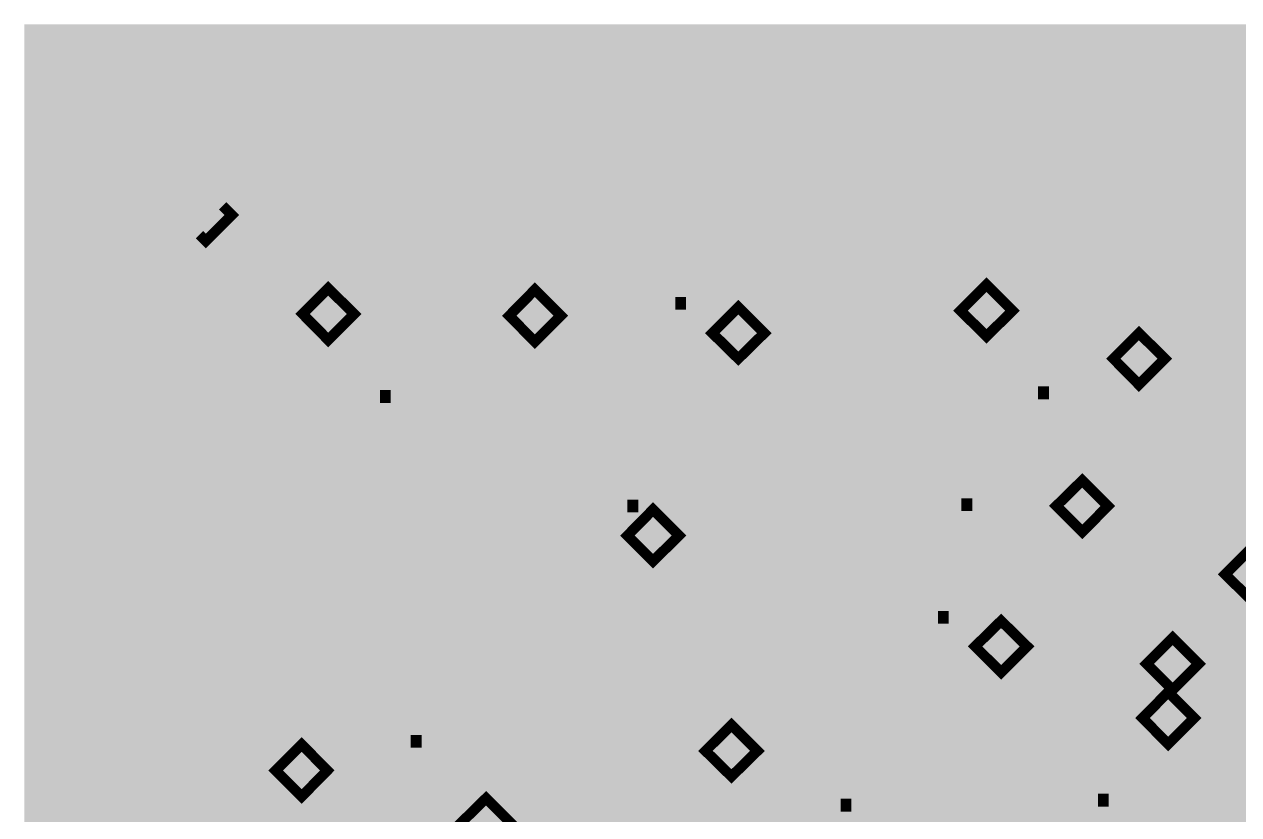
# Model space of a CAD drawing. Header units: millimetres. Extents: x 92 to 588, y 96 to 434.
# Drawn here: x 291.16 to 338.11, y 403.22 to 433.79 of the extents above; entities that cross this region are included whole.
import ezdxf

# ---------------------------------------------------------------- set-up
doc = ezdxf.new("R2010")
doc.units = ezdxf.units.MM
doc.layers.add('H', color=7, linetype='Continuous')
doc.layers.add('P', color=7, linetype='Continuous')

msp = doc.modelspace()

# ---------------------------------------------------------------- hatches: boundary and pattern name
at = {"layer": 'H', "linetype": 'Continuous'}
for points in [[(291.162, 223.903), (291.162, 433.788), (588.166, 433.788), (588.166, 223.903), (291.162, 223.903)], [(298.182, 425.409), (297.935, 425.656), (297.935, 426.768), (298.835, 426.768), (299.188, 426.415), (298.182, 425.409)], [(313.105, 422.675), (313.017, 422.693), (312.858, 422.711), (312.787, 422.746), (312.717, 422.781), (312.593, 422.869), (312.54, 422.922), (312.47, 422.993), (312.364, 423.187), (312.329, 423.293), (312.293, 423.416), (312.258, 423.698), (312.258, 423.875), (312.258, 424.033), (312.293, 424.351), (312.329, 424.474), (312.364, 424.616), (312.47, 424.845), (312.54, 424.951), (312.611, 425.057), (312.787, 425.198), (312.893, 425.268), (313.017, 425.303), (313.264, 425.374), (313.405, 425.374), (313.493, 425.374), (313.581, 425.356), (313.652, 425.356), (313.705, 425.339), (313.705, 425.004), (313.634, 425.021), (313.546, 425.057), (313.458, 425.074), (313.369, 425.074), (313.281, 425.074), (313.14, 425.039), (313.017, 424.986), (312.893, 424.898), (312.84, 424.863), (312.787, 424.792), (312.717, 424.668), (312.664, 424.492), (312.611, 424.316), (312.611, 424.21), (312.717, 424.033), (312.611, 423.963), (312.611, 423.928), (312.593, 423.857), (312.593, 423.804), (312.611, 423.663), (312.629, 423.451), (312.646, 423.363), (312.681, 423.293), (312.752, 423.152), (312.787, 423.116), (312.858, 423.046), (312.946, 422.993), (313.017, 422.975), (313.105, 422.975), (313.211, 422.975), (313.334, 423.028), (313.422, 423.081), (313.44, 423.116), (313.475, 423.152), (313.528, 423.24), (313.563, 423.416), (313.581, 423.557), (313.581, 423.645), (313.546, 423.769), (313.528, 423.822), (313.51, 423.875), (313.44, 423.981), (313.405, 424.016), (313.369, 424.033), (313.281, 424.069), (313.246, 424.086), (313.158, 424.104), (313.07, 424.104), (312.946, 424.104), (312.84, 424.069), (312.717, 424.033), (312.611, 424.21), (312.734, 424.28), (312.858, 424.333), (312.928, 424.369), (313.07, 424.386), (313.14, 424.386), (313.299, 424.386), (313.405, 424.351), (313.475, 424.333), (313.581, 424.28), (313.652, 424.228), (313.722, 424.175), (313.828, 424.051), (313.863, 423.963), (313.899, 423.875), (313.934, 423.681), (313.934, 423.575), (313.934, 423.469), (313.899, 423.293), (313.863, 423.204), (313.828, 423.134), (313.74, 422.993), (313.687, 422.922), (313.634, 422.869), (313.493, 422.781), (313.422, 422.746), (313.352, 422.711), (313.193, 422.693), (313.105, 422.675)], [(314.939, 422.675), (314.763, 422.693), (314.586, 422.728), (314.41, 422.763), (314.269, 422.834), (314.269, 423.204), (314.34, 423.169), (314.41, 423.134), (314.481, 423.099), (314.569, 423.063), (314.675, 423.028), (314.763, 423.01), (314.851, 422.993), (314.957, 422.993), (315.045, 422.993), (315.151, 423.028), (315.204, 423.046), (315.292, 423.099), (315.327, 423.134), (315.38, 423.222), (315.415, 423.328), (315.451, 423.434), (315.451, 423.557), (315.451, 423.628), (315.433, 423.734), (315.398, 423.839), (315.345, 423.91), (315.31, 423.928), (315.274, 423.963), (315.186, 424.016), (315.133, 424.033), (315.01, 424.051), (314.886, 424.051), (314.745, 424.051), (314.604, 424.033), (314.463, 424.016), (314.375, 423.998), (314.375, 425.321), (315.786, 425.321), (315.786, 425.021), (314.71, 425.021), (314.71, 424.333), (314.763, 424.333), (314.886, 424.351), (314.939, 424.351), (315.133, 424.333), (315.274, 424.316), (315.345, 424.298), (315.468, 424.228), (315.539, 424.192), (315.61, 424.139), (315.698, 424.016), (315.733, 423.945), (315.768, 423.857), (315.804, 423.681), (315.804, 423.557), (315.804, 423.469), (315.768, 423.293), (315.751, 423.222), (315.715, 423.134), (315.627, 422.993), (315.574, 422.94), (315.521, 422.887), (315.38, 422.781), (315.31, 422.746), (315.221, 422.728), (315.045, 422.693), (314.939, 422.675)], [(317.497, 422.746), (317.497, 423.01), (317.955, 423.01), (317.955, 424.739), (317.497, 424.739), (317.497, 424.968), (317.62, 424.968), (317.814, 425.004), (317.885, 425.039), (317.92, 425.074), (317.955, 425.127), (318.008, 425.233), (318.026, 425.339), (318.291, 425.339), (318.291, 423.01), (318.749, 423.01), (318.749, 422.746), (317.497, 422.746)], [(319.931, 422.675), (319.755, 422.693), (319.578, 422.728), (319.402, 422.763), (319.261, 422.834), (319.261, 423.204), (319.331, 423.169), (319.402, 423.134), (319.472, 423.099), (319.561, 423.063), (319.666, 423.028), (319.755, 423.01), (319.843, 422.993), (319.949, 422.993), (320.037, 422.993), (320.143, 423.028), (320.196, 423.046), (320.284, 423.099), (320.319, 423.134), (320.372, 423.222), (320.407, 423.328), (320.443, 423.434), (320.443, 423.557), (320.443, 423.628), (320.425, 423.734), (320.39, 423.839), (320.337, 423.91), (320.301, 423.928), (320.266, 423.963), (320.178, 424.016), (320.125, 424.033), (320.002, 424.051), (319.878, 424.051), (319.737, 424.051), (319.596, 424.033), (319.455, 424.016), (319.367, 423.998), (319.367, 425.321), (320.778, 425.321), (320.778, 425.021), (319.702, 425.021), (319.702, 424.333), (319.755, 424.333), (319.878, 424.351), (319.931, 424.351), (320.125, 424.333), (320.266, 424.316), (320.337, 424.298), (320.478, 424.228), (320.531, 424.192), (320.601, 424.139), (320.69, 424.016), (320.725, 423.945), (320.76, 423.857), (320.795, 423.681), (320.795, 423.557), (320.795, 423.469), (320.76, 423.293), (320.742, 423.222), (320.707, 423.134), (320.619, 422.993), (320.566, 422.94), (320.513, 422.887), (320.372, 422.781), (320.301, 422.746), (320.213, 422.728), (320.037, 422.693), (319.931, 422.675)], [(336.617, 421.582), (336.547, 421.582), (336.37, 421.617), (336.3, 421.652), (336.229, 421.67), (336.106, 421.758), (336.053, 421.811), (335.982, 421.899), (335.877, 422.076), (335.841, 422.199), (335.806, 422.323), (335.771, 422.605), (335.771, 422.94), (335.806, 423.24), (335.841, 423.381), (335.877, 423.522), (335.982, 423.751), (336.053, 423.857), (336.124, 423.945), (336.3, 424.104), (336.423, 424.157), (336.529, 424.21), (336.794, 424.263), (336.935, 424.263), (337.005, 424.263), (337.094, 424.263), (337.164, 424.245), (337.217, 424.228), (337.217, 423.91), (337.147, 423.928), (337.076, 423.945), (336.988, 423.963), (336.882, 423.981), (336.794, 423.963), (336.653, 423.945), (336.529, 423.892), (336.406, 423.804), (336.353, 423.751), (336.318, 423.698), (336.229, 423.557), (336.176, 423.398), (336.141, 423.222), (336.124, 423.116), (336.229, 422.922), (336.124, 422.869), (336.124, 422.816), (336.124, 422.781), (336.124, 422.746), (336.124, 422.693), (336.124, 422.569), (336.141, 422.358), (336.176, 422.27), (336.194, 422.181), (336.265, 422.058), (336.3, 422.023), (336.37, 421.934), (336.459, 421.899), (336.529, 421.882), (336.635, 421.864), (336.723, 421.882), (336.864, 421.917), (336.935, 421.987), (336.97, 422.023), (336.988, 422.058), (337.041, 422.146), (337.094, 422.323), (337.094, 422.464), (337.094, 422.534), (337.076, 422.675), (337.058, 422.728), (337.023, 422.781), (336.953, 422.869), (336.917, 422.922), (336.882, 422.94), (336.811, 422.975), (336.759, 422.993), (336.67, 422.993), (336.582, 423.01), (336.459, 422.993), (336.353, 422.975), (336.229, 422.922), (336.124, 423.116), (336.247, 423.187), (336.37, 423.24), (336.441, 423.257), (336.582, 423.293), (336.67, 423.293), (336.811, 423.293), (336.935, 423.257), (336.988, 423.24), (337.111, 423.187), (337.164, 423.134), (337.235, 423.081), (337.341, 422.94), (337.376, 422.869), (337.411, 422.781), (337.446, 422.587), (337.446, 422.481), (337.446, 422.375), (337.411, 422.199), (337.376, 422.111), (337.341, 422.023), (337.252, 421.882), (337.2, 421.829), (337.147, 421.776), (337.005, 421.688), (336.935, 421.652), (336.864, 421.617), (336.706, 421.582), (336.617, 421.582)], [(338.452, 421.582), (338.275, 421.599), (338.099, 421.617), (337.923, 421.67), (337.782, 421.74), (337.782, 422.093), (337.852, 422.076), (337.993, 421.987), (338.081, 421.97), (338.187, 421.934), (338.275, 421.899), (338.364, 421.882), (338.47, 421.882), (338.575, 421.899), (338.664, 421.917), (338.716, 421.934), (338.805, 422.005), (338.84, 422.04), (338.893, 422.128), (338.928, 422.217), (338.963, 422.323), (338.963, 422.464), (338.963, 422.534), (338.946, 422.64), (338.928, 422.693), (338.91, 422.728), (338.858, 422.799), (338.822, 422.834), (338.787, 422.869), (338.699, 422.905), (338.646, 422.922), (338.522, 422.958), (338.399, 422.958), (338.258, 422.958), (338.117, 422.94), (337.976, 422.905), (337.887, 422.887), (337.887, 424.228), (339.299, 424.228), (339.299, 423.928), (338.223, 423.928), (338.223, 423.24), (338.293, 423.24), (338.399, 423.24), (338.452, 423.24), (338.646, 423.24), (338.787, 423.204), (338.858, 423.187), (338.999, 423.134), (339.052, 423.081), (339.122, 423.028), (339.21, 422.905), (339.246, 422.834), (339.281, 422.763), (339.316, 422.569), (339.316, 422.464), (339.316, 422.375), (339.299, 422.199), (339.263, 422.111), (339.228, 422.04), (339.14, 421.899), (339.087, 421.846), (339.034, 421.776), (338.91, 421.688), (338.822, 421.652), (338.734, 421.617), (338.558, 421.582), (338.452, 421.582)], [(302.91, 421.582), (301.922, 422.587), (302.91, 423.575), (303.915, 422.587), (302.91, 421.582)], [(310.9, 421.511), (309.912, 422.517), (310.9, 423.522), (311.905, 422.517), (310.9, 421.511)], [(328.362, 421.723), (327.357, 422.711), (328.362, 423.716), (329.368, 422.711), (328.362, 421.723)], [(316.333, 422.746), (316.333, 423.24), (316.738, 423.24), (316.738, 422.746), (316.333, 422.746)], [(318.767, 420.858), (317.761, 421.846), (318.767, 422.852), (319.772, 421.846), (318.767, 420.858)], [(301.692, 419.095), (301.604, 419.112), (301.445, 419.13), (301.375, 419.165), (301.304, 419.2), (301.181, 419.271), (301.128, 419.342), (301.057, 419.412), (300.952, 419.606), (300.916, 419.712), (300.881, 419.835), (300.846, 420.118), (300.846, 420.294), (300.846, 420.453), (300.881, 420.753), (300.916, 420.894), (300.952, 421.035), (301.057, 421.264), (301.128, 421.37), (301.199, 421.458), (301.375, 421.617), (301.481, 421.67), (301.604, 421.723), (301.851, 421.776), (301.992, 421.793), (302.08, 421.793), (302.169, 421.776), (302.239, 421.776), (302.292, 421.758), (302.292, 421.423), (302.222, 421.441), (302.133, 421.476), (302.045, 421.493), (301.957, 421.493), (301.869, 421.493), (301.728, 421.458), (301.604, 421.405), (301.481, 421.317), (301.428, 421.264), (301.375, 421.211), (301.304, 421.088), (301.251, 420.911), (301.199, 420.735), (301.199, 420.629), (301.304, 420.435), (301.199, 420.382), (301.199, 420.347), (301.199, 420.312), (301.181, 420.259), (301.181, 420.223), (301.199, 420.082), (301.216, 419.871), (301.234, 419.783), (301.269, 419.694), (301.34, 419.571), (301.375, 419.536), (301.445, 419.465), (301.534, 419.412), (301.604, 419.394), (301.692, 419.377), (301.798, 419.394), (301.922, 419.447), (302.01, 419.5), (302.028, 419.536), (302.063, 419.571), (302.116, 419.659), (302.151, 419.835), (302.169, 419.977), (302.169, 420.065), (302.133, 420.188), (302.116, 420.241), (302.098, 420.294), (302.028, 420.382), (301.992, 420.435), (301.957, 420.453), (301.869, 420.488), (301.834, 420.506), (301.745, 420.523), (301.657, 420.523), (301.534, 420.523), (301.428, 420.488), (301.304, 420.435), (301.199, 420.629), (301.322, 420.7), (301.445, 420.753), (301.516, 420.788), (301.657, 420.806), (301.728, 420.806), (301.886, 420.806), (301.992, 420.77), (302.063, 420.753), (302.169, 420.7), (302.239, 420.647), (302.31, 420.594), (302.416, 420.453), (302.451, 420.382), (302.486, 420.294), (302.521, 420.1), (302.521, 419.888), (302.486, 419.712), (302.451, 419.624), (302.416, 419.536), (302.327, 419.394), (302.275, 419.342), (302.222, 419.289), (302.08, 419.2), (302.01, 419.165), (301.939, 419.13), (301.781, 419.112), (301.692, 419.095)], [(303.844, 419.148), (303.844, 420.047), (303.844, 420.329), (303.844, 421.335), (302.98, 420.329), (303.844, 420.329), (303.844, 420.047), (302.715, 420.047), (302.715, 420.4), (303.862, 421.74), (304.18, 421.74), (304.18, 420.329), (304.497, 420.329), (304.497, 420.047), (304.18, 420.047), (304.18, 419.148), (303.844, 419.148)], [(306.455, 419.095), (306.279, 419.13), (306.173, 419.148), (305.996, 419.2), (305.855, 419.253), (305.855, 419.624), (305.996, 419.553), (306.173, 419.483), (306.261, 419.447), (306.455, 419.412), (306.543, 419.394), (306.649, 419.412), (306.755, 419.43), (306.808, 419.447), (306.896, 419.5), (306.931, 419.553), (307.002, 419.624), (307.037, 419.712), (307.055, 419.765), (307.072, 419.871), (307.072, 419.941), (307.072, 420.012), (307.055, 420.135), (307.037, 420.171), (307.002, 420.223), (306.949, 420.294), (306.914, 420.312), (306.843, 420.365), (306.737, 420.4), (306.649, 420.4), (306.525, 420.418), (306.384, 420.418), (306.384, 420.7), (306.49, 420.7), (306.614, 420.7), (306.808, 420.753), (306.878, 420.806), (306.914, 420.841), (306.966, 420.911), (307.019, 421.035), (307.019, 421.141), (307.019, 421.176), (307.002, 421.264), (306.966, 421.335), (306.914, 421.388), (306.896, 421.405), (306.825, 421.458), (306.737, 421.476), (306.667, 421.493), (306.578, 421.493), (306.473, 421.493), (306.384, 421.476), (306.296, 421.441), (306.208, 421.405), (306.12, 421.37), (306.049, 421.335), (305.996, 421.299), (305.943, 421.264), (305.926, 421.635), (306.049, 421.688), (306.226, 421.74), (306.331, 421.758), (306.508, 421.793), (306.596, 421.793), (306.772, 421.793), (306.914, 421.758), (306.966, 421.74), (307.09, 421.688), (307.143, 421.652), (307.196, 421.599), (307.284, 421.511), (307.319, 421.441), (307.337, 421.388), (307.372, 421.247), (307.372, 421.176), (307.372, 421.07), (307.302, 420.876), (307.231, 420.788), (307.16, 420.717), (306.984, 420.612), (306.896, 420.594), (306.984, 420.541), (307.072, 420.506), (307.16, 420.47), (307.249, 420.4), (307.284, 420.365), (307.355, 420.259), (307.39, 420.153), (307.425, 420.012), (307.425, 419.924), (307.425, 419.835), (307.39, 419.677), (307.372, 419.606), (307.337, 419.536), (307.249, 419.394), (307.196, 419.342), (307.143, 419.289), (307.002, 419.2), (306.914, 419.165), (306.843, 419.13), (306.667, 419.112), (306.561, 419.095), (306.455, 419.095)], [(308.607, 419.095), (308.501, 419.095), (308.325, 419.13), (308.254, 419.148), (308.166, 419.183), (308.042, 419.271), (307.99, 419.324), (307.937, 419.377), (307.848, 419.5), (307.813, 419.571), (307.795, 419.641), (307.76, 419.783), (307.76, 419.871), (307.76, 419.977), (307.813, 420.171), (307.866, 420.259), (307.937, 420.347), (308.095, 420.488), (308.201, 420.541), (308.342, 420.4), (308.219, 420.276), (308.184, 420.206), (308.148, 420.135), (308.113, 419.977), (308.113, 419.888), (308.113, 419.783), (308.184, 419.588), (308.254, 419.5), (308.325, 419.43), (308.501, 419.359), (308.607, 419.359), (308.713, 419.359), (308.889, 419.43), (308.96, 419.483), (309.013, 419.553), (309.083, 419.73), (309.083, 419.835), (309.083, 419.924), (309.048, 420.047), (309.03, 420.1), (308.995, 420.135), (308.871, 420.241), (308.783, 420.294), (308.713, 420.312), (308.625, 420.365), (308.519, 420.4), (308.413, 420.453), (308.342, 420.4), (308.201, 420.541), (308.113, 420.594), (307.972, 420.717), (307.919, 420.788), (307.866, 420.858), (307.831, 421.017), (307.831, 421.123), (307.831, 421.194), (307.848, 421.317), (307.901, 421.441), (307.99, 421.546), (308.042, 421.599), (308.095, 421.652), (308.219, 421.723), (308.36, 421.776), (308.519, 421.793), (308.695, 421.793), (308.854, 421.776), (308.995, 421.723), (309.118, 421.652), (309.171, 421.617), (309.224, 421.564), (309.295, 421.458), (309.348, 421.335), (309.383, 421.211), (309.383, 421.141), (309.383, 421.053), (309.33, 420.876), (309.277, 420.788), (309.224, 420.717), (309.083, 420.576), (308.977, 420.523), (308.854, 420.682), (308.96, 420.788), (308.977, 420.858), (309.013, 420.911), (309.03, 421.053), (309.03, 421.141), (309.03, 421.229), (308.977, 421.37), (308.924, 421.423), (308.889, 421.458), (308.819, 421.493), (308.695, 421.546), (308.607, 421.546), (308.501, 421.546), (308.36, 421.493), (308.289, 421.441), (308.254, 421.405), (308.219, 421.352), (308.166, 421.247), (308.166, 421.158), (308.166, 421.088), (308.201, 420.982), (308.236, 420.947), (308.272, 420.894), (308.36, 420.823), (308.413, 420.788), (308.572, 420.7), (308.695, 420.647), (308.783, 420.612), (308.854, 420.682), (308.977, 420.523), (309.101, 420.47), (309.26, 420.329), (309.33, 420.259), (309.383, 420.188), (309.436, 419.994), (309.436, 419.871), (309.436, 419.8), (309.418, 419.641), (309.348, 419.5), (309.26, 419.377), (309.207, 419.324), (309.136, 419.271), (309.013, 419.183), (308.854, 419.13), (308.695, 419.095), (308.607, 419.095)], [(327.057, 419.236), (326.898, 419.271), (326.828, 419.289), (326.757, 419.324), (326.634, 419.412), (326.581, 419.465), (326.51, 419.536), (326.405, 419.73), (326.369, 419.853), (326.334, 419.959), (326.299, 420.259), (326.281, 420.418), (326.299, 420.594), (326.334, 420.894), (326.352, 421.035), (326.387, 421.158), (326.51, 421.405), (326.563, 421.511), (326.651, 421.599), (326.828, 421.758), (326.934, 421.811), (327.04, 421.864), (327.304, 421.917), (327.445, 421.917), (327.533, 421.917), (327.604, 421.917), (327.675, 421.899), (327.745, 421.882), (327.745, 421.546), (327.675, 421.582), (327.586, 421.599), (327.498, 421.617), (327.392, 421.617), (327.322, 421.617), (327.181, 421.599), (327.04, 421.546), (326.934, 421.458), (326.881, 421.405), (326.828, 421.352), (326.757, 421.211), (326.687, 421.053), (326.651, 420.858), (326.651, 420.753), (326.757, 420.576), (326.651, 420.506), (326.634, 420.47), (326.634, 420.435), (326.634, 420.347), (326.634, 420.223), (326.669, 419.994), (326.687, 419.906), (326.722, 419.835), (326.775, 419.712), (326.828, 419.659), (326.898, 419.588), (326.969, 419.553), (327.057, 419.518), (327.145, 419.518), (327.251, 419.518), (327.375, 419.571), (327.445, 419.624), (327.48, 419.659), (327.516, 419.712), (327.569, 419.8), (327.604, 419.977), (327.604, 420.118), (327.604, 420.188), (327.586, 420.329), (327.569, 420.382), (327.551, 420.435), (327.48, 420.523), (327.428, 420.559), (327.392, 420.594), (327.322, 420.629), (327.286, 420.629), (327.198, 420.647), (327.11, 420.647), (326.987, 420.647), (326.863, 420.612), (326.757, 420.576), (326.651, 420.753), (326.775, 420.841), (326.898, 420.894), (326.969, 420.911), (327.11, 420.929), (327.181, 420.947), (327.322, 420.929), (327.445, 420.911), (327.498, 420.894), (327.622, 420.823), (327.692, 420.788), (327.745, 420.735), (327.851, 420.594), (327.904, 420.506), (327.921, 420.435), (327.957, 420.241), (327.957, 420.118), (327.957, 420.029), (327.921, 419.835), (327.904, 419.765), (327.869, 419.677), (327.78, 419.536), (327.727, 419.483), (327.657, 419.412), (327.533, 419.324), (327.463, 419.289), (327.392, 419.271), (327.234, 419.236), (327.057, 419.236)], [(328.98, 419.236), (328.786, 419.236), (328.609, 419.271), (328.451, 419.324), (328.31, 419.377), (328.31, 419.747), (328.38, 419.712), (328.433, 419.677), (328.521, 419.641), (328.609, 419.606), (328.698, 419.571), (328.786, 419.553), (328.874, 419.536), (328.98, 419.536), (329.086, 419.536), (329.191, 419.571), (329.244, 419.588), (329.315, 419.659), (329.35, 419.694), (329.421, 419.765), (329.456, 419.871), (329.491, 419.977), (329.491, 420.118), (329.491, 420.171), (329.474, 420.294), (329.456, 420.329), (329.438, 420.382), (329.385, 420.453), (329.35, 420.488), (329.297, 420.523), (329.209, 420.559), (329.156, 420.576), (329.05, 420.594), (328.927, 420.612), (328.786, 420.594), (328.627, 420.576), (328.504, 420.559), (328.415, 420.541), (328.415, 421.864), (329.826, 421.864), (329.826, 421.564), (328.75, 421.564), (328.75, 420.876), (328.803, 420.894), (328.927, 420.894), (328.98, 420.894), (329.174, 420.894), (329.315, 420.858), (329.385, 420.841), (329.509, 420.77), (329.58, 420.735), (329.632, 420.682), (329.738, 420.559), (329.774, 420.488), (329.809, 420.418), (329.844, 420.223), (329.844, 420.118), (329.844, 420.012), (329.809, 419.853), (329.774, 419.765), (329.756, 419.694), (329.668, 419.553), (329.615, 419.483), (329.562, 419.43), (329.421, 419.342), (329.35, 419.306), (329.262, 419.271), (329.086, 419.236), (328.98, 419.236)], [(331.52, 419.289), (331.52, 419.553), (331.996, 419.553), (331.996, 421.282), (331.52, 421.282), (331.52, 421.529), (331.661, 421.529), (331.855, 421.564), (331.925, 421.599), (331.943, 421.617), (331.996, 421.67), (332.049, 421.776), (332.067, 421.882), (332.331, 421.882), (332.331, 419.553), (332.79, 419.553), (332.79, 419.289), (331.52, 419.289)], [(334.254, 419.853), (333.266, 420.858), (334.254, 421.846), (335.259, 420.858), (334.254, 419.853)], [(333.478, 419.289), (333.478, 419.553), (333.936, 419.553), (333.936, 421.282), (333.478, 421.282), (333.478, 421.529), (333.601, 421.529), (333.795, 421.564), (333.866, 421.599), (333.901, 421.617), (333.936, 421.67), (333.989, 421.776), (334.007, 421.882), (334.271, 421.882), (334.271, 419.553), (334.73, 419.553), (334.73, 419.289), (333.478, 419.289)], [(330.356, 419.289), (330.356, 419.783), (330.779, 419.783), (330.779, 419.289), (330.356, 419.289)], [(304.92, 419.148), (304.92, 419.641), (305.326, 419.641), (305.326, 419.148), (304.92, 419.148)], [(311.182, 414.861), (311.023, 414.897), (310.953, 414.914), (310.882, 414.949), (310.759, 415.038), (310.706, 415.091), (310.635, 415.161), (310.53, 415.355), (310.494, 415.461), (310.459, 415.584), (310.424, 415.884), (310.406, 416.043), (310.424, 416.219), (310.459, 416.519), (310.477, 416.66), (310.53, 416.784), (310.635, 417.031), (310.706, 417.119), (310.776, 417.225), (310.953, 417.366), (311.059, 417.437), (311.182, 417.489), (311.429, 417.542), (311.57, 417.542), (311.658, 417.542), (311.729, 417.542), (311.8, 417.525), (311.87, 417.507), (311.87, 417.172), (311.8, 417.207), (311.711, 417.225), (311.623, 417.243), (311.535, 417.243), (311.447, 417.243), (311.306, 417.207), (311.165, 417.154), (311.059, 417.084), (311.006, 417.031), (310.953, 416.978), (310.882, 416.837), (310.812, 416.678), (310.776, 416.484), (310.776, 416.378), (310.882, 416.202), (310.776, 416.131), (310.759, 416.096), (310.759, 416.061), (310.759, 416.025), (310.759, 415.973), (310.759, 415.849), (310.794, 415.62), (310.812, 415.532), (310.847, 415.461), (310.918, 415.338), (310.953, 415.285), (311.023, 415.214), (311.094, 415.179), (311.182, 415.143), (311.27, 415.143), (311.376, 415.143), (311.5, 415.196), (311.57, 415.249), (311.605, 415.285), (311.641, 415.32), (311.694, 415.426), (311.729, 415.584), (311.747, 415.743), (311.729, 415.814), (311.711, 415.937), (311.694, 416.008), (311.676, 416.061), (311.605, 416.149), (311.57, 416.184), (311.535, 416.219), (311.447, 416.255), (311.411, 416.255), (311.323, 416.272), (311.235, 416.272), (311.112, 416.272), (310.988, 416.237), (310.882, 416.202), (310.776, 416.378), (310.9, 416.466), (311.023, 416.519), (311.094, 416.537), (311.235, 416.555), (311.306, 416.555), (311.447, 416.555), (311.57, 416.537), (311.623, 416.519), (311.747, 416.449), (311.817, 416.413), (311.87, 416.343), (311.976, 416.219), (312.029, 416.131), (312.046, 416.043), (312.082, 415.849), (312.099, 415.743), (312.082, 415.655), (312.046, 415.461), (312.029, 415.373), (311.994, 415.302), (311.905, 415.161), (311.852, 415.091), (311.782, 415.038), (311.658, 414.949), (311.588, 414.914), (311.517, 414.897), (311.359, 414.861), (311.182, 414.861)], [(313.105, 414.861), (312.928, 414.861), (312.734, 414.897), (312.576, 414.949), (312.435, 415.002), (312.435, 415.373), (312.505, 415.338), (312.576, 415.302), (312.646, 415.267), (312.734, 415.232), (312.84, 415.196), (312.928, 415.179), (313.017, 415.161), (313.105, 415.161), (313.211, 415.161), (313.316, 415.196), (313.369, 415.214), (313.44, 415.267), (313.475, 415.32), (313.546, 415.39), (313.581, 415.496), (313.616, 415.602), (313.616, 415.743), (313.616, 415.796), (313.599, 415.92), (313.563, 416.008), (313.51, 416.078), (313.475, 416.114), (313.422, 416.131), (313.334, 416.184), (313.281, 416.202), (313.175, 416.219), (313.052, 416.219), (312.911, 416.219), (312.77, 416.202), (312.629, 416.184), (312.54, 416.167), (312.54, 417.489), (313.951, 417.489), (313.951, 417.19), (312.875, 417.19), (312.875, 416.502), (312.928, 416.502), (313.052, 416.519), (313.105, 416.519), (313.299, 416.519), (313.44, 416.484), (313.51, 416.466), (313.634, 416.396), (313.705, 416.361), (313.757, 416.308), (313.863, 416.184), (313.899, 416.114), (313.934, 416.043), (313.969, 415.849), (313.969, 415.726), (313.969, 415.637), (313.934, 415.461), (313.916, 415.39), (313.881, 415.302), (313.793, 415.161), (313.74, 415.108), (313.687, 415.055), (313.546, 414.967), (313.475, 414.932), (313.387, 414.897), (313.211, 414.861), (313.105, 414.861)], [(316.227, 414.844), (316.139, 414.861), (315.962, 414.879), (315.874, 414.914), (315.804, 414.932), (315.662, 415.02), (315.61, 415.073), (315.557, 415.126), (315.468, 415.249), (315.451, 415.32), (315.415, 415.39), (315.398, 415.549), (315.38, 415.62), (315.398, 415.726), (315.451, 415.92), (315.504, 416.008), (315.557, 416.096), (315.715, 416.237), (315.821, 416.29), (315.962, 416.149), (315.856, 416.043), (315.821, 415.973), (315.786, 415.902), (315.733, 415.743), (315.733, 415.655), (315.751, 415.532), (315.821, 415.338), (315.874, 415.267), (315.945, 415.196), (316.121, 415.108), (316.227, 415.108), (316.333, 415.108), (316.509, 415.179), (316.58, 415.249), (316.65, 415.302), (316.703, 415.496), (316.721, 415.602), (316.721, 415.673), (316.685, 415.796), (316.65, 415.849), (316.615, 415.902), (316.491, 415.99), (316.403, 416.043), (316.35, 416.078), (316.262, 416.114), (316.156, 416.149), (316.033, 416.202), (315.962, 416.149), (315.821, 416.29), (315.733, 416.361), (315.592, 416.484), (315.539, 416.537), (315.504, 416.608), (315.451, 416.784), (315.451, 416.872), (315.451, 416.943), (315.486, 417.084), (315.539, 417.207), (315.61, 417.313), (315.662, 417.366), (315.733, 417.401), (315.856, 417.472), (315.998, 417.525), (316.139, 417.542), (316.227, 417.56), (316.315, 417.56), (316.474, 417.525), (316.615, 417.489), (316.738, 417.419), (316.791, 417.366), (316.844, 417.313), (316.932, 417.207), (316.985, 417.101), (317.003, 416.96), (317.003, 416.89), (317.003, 416.802), (316.95, 416.643), (316.897, 416.555), (316.844, 416.466), (316.703, 416.343), (316.615, 416.29), (316.474, 416.431), (316.58, 416.555), (316.615, 416.608), (316.633, 416.678), (316.668, 416.819), (316.668, 416.89), (316.668, 416.978), (316.597, 417.119), (316.544, 417.19), (316.527, 417.207), (316.456, 417.26), (316.333, 417.295), (316.227, 417.295), (316.139, 417.295), (315.98, 417.243), (315.927, 417.19), (315.892, 417.172), (315.839, 417.101), (315.804, 416.996), (315.804, 416.907), (315.804, 416.854), (315.839, 416.749), (315.856, 416.696), (315.892, 416.66), (315.98, 416.572), (316.05, 416.537), (316.103, 416.502), (316.209, 416.449), (316.315, 416.413), (316.403, 416.378), (316.474, 416.431), (316.615, 416.29), (316.721, 416.219), (316.897, 416.096), (316.95, 416.025), (317.003, 415.937), (317.074, 415.743), (317.074, 415.637), (317.074, 415.549), (317.038, 415.39), (316.985, 415.249), (316.897, 415.126), (316.774, 415.02), (316.633, 414.932), (316.491, 414.879), (316.315, 414.861), (316.227, 414.844)], [(324.094, 414.914), (323.935, 414.949), (323.865, 414.967), (323.794, 415.002), (323.67, 415.091), (323.6, 415.143), (323.547, 415.214), (323.441, 415.408), (323.406, 415.514), (323.371, 415.637), (323.318, 415.937), (323.318, 416.096), (323.318, 416.272), (323.353, 416.572), (323.388, 416.713), (323.424, 416.837), (323.529, 417.084), (323.6, 417.172), (323.67, 417.278), (323.865, 417.419), (323.97, 417.489), (324.076, 417.542), (324.341, 417.595), (324.482, 417.595), (324.57, 417.595), (324.641, 417.595), (324.711, 417.578), (324.782, 417.56), (324.782, 417.225), (324.711, 417.26), (324.623, 417.278), (324.535, 417.295), (324.429, 417.295), (324.358, 417.295), (324.217, 417.26), (324.076, 417.207), (323.97, 417.137), (323.917, 417.084), (323.865, 417.031), (323.794, 416.89), (323.723, 416.731), (323.688, 416.537), (323.67, 416.431), (323.794, 416.255), (323.67, 416.184), (323.67, 416.149), (323.67, 416.114), (323.67, 416.078), (323.67, 416.025), (323.67, 415.902), (323.706, 415.673), (323.723, 415.584), (323.759, 415.514), (323.812, 415.39), (323.847, 415.338), (323.935, 415.267), (324.006, 415.232), (324.094, 415.196), (324.182, 415.196), (324.288, 415.196), (324.411, 415.249), (324.482, 415.302), (324.517, 415.338), (324.552, 415.373), (324.588, 415.479), (324.641, 415.637), (324.641, 415.796), (324.641, 415.867), (324.623, 416.008), (324.605, 416.061), (324.588, 416.114), (324.517, 416.202), (324.464, 416.237), (324.429, 416.272), (324.358, 416.308), (324.323, 416.308), (324.235, 416.325), (324.147, 416.325), (324.023, 416.325), (323.9, 416.29), (323.794, 416.255), (323.67, 416.431), (323.794, 416.519), (323.935, 416.572), (324.006, 416.59), (324.147, 416.608), (324.217, 416.608), (324.358, 416.608), (324.482, 416.59), (324.535, 416.572), (324.658, 416.502), (324.711, 416.466), (324.782, 416.413), (324.888, 416.272), (324.923, 416.184), (324.958, 416.096), (324.993, 415.902), (324.993, 415.708), (324.958, 415.514), (324.94, 415.426), (324.905, 415.355), (324.817, 415.214), (324.746, 415.161), (324.694, 415.091), (324.57, 415.002), (324.5, 414.967), (324.429, 414.949), (324.27, 414.914), (324.182, 414.914), (324.094, 414.914)], [(326.016, 414.914), (325.822, 414.914), (325.646, 414.949), (325.47, 415.002), (325.329, 415.055), (325.329, 415.426), (325.399, 415.39), (325.47, 415.355), (325.558, 415.32), (325.646, 415.285), (325.734, 415.249), (325.822, 415.232), (325.911, 415.214), (326.016, 415.214), (326.122, 415.214), (326.228, 415.249), (326.263, 415.267), (326.352, 415.32), (326.387, 415.373), (326.457, 415.443), (326.493, 415.549), (326.51, 415.655), (326.528, 415.796), (326.528, 415.849), (326.51, 415.973), (326.493, 416.008), (326.457, 416.061), (326.405, 416.131), (326.369, 416.167), (326.334, 416.184), (326.246, 416.237), (326.193, 416.255), (326.087, 416.272), (325.946, 416.272), (325.805, 416.272), (325.664, 416.255), (325.54, 416.237), (325.434, 416.219), (325.434, 417.542), (326.863, 417.542), (326.863, 417.243), (325.77, 417.243), (325.77, 416.555), (325.84, 416.555), (325.893, 416.572), (325.964, 416.572), (326.016, 416.572), (326.193, 416.572), (326.352, 416.537), (326.422, 416.519), (326.546, 416.449), (326.616, 416.413), (326.669, 416.361), (326.775, 416.237), (326.81, 416.167), (326.845, 416.096), (326.881, 415.902), (326.881, 415.69), (326.845, 415.514), (326.81, 415.443), (326.775, 415.355), (326.704, 415.232), (326.651, 415.161), (326.599, 415.108), (326.457, 415.02), (326.369, 414.985), (326.299, 414.949), (326.105, 414.914), (326.016, 414.914)], [(328.486, 414.967), (329.668, 417.243), (328.345, 417.243), (328.345, 417.542), (329.985, 417.542), (329.985, 417.154), (328.856, 414.967), (328.486, 414.967)], [(330.885, 414.914), (330.691, 414.932), (330.603, 414.949), (330.426, 415.002), (330.285, 415.073), (330.285, 415.443), (330.426, 415.355), (330.603, 415.285), (330.691, 415.249), (330.867, 415.214), (330.973, 415.214), (331.079, 415.214), (331.185, 415.249), (331.238, 415.267), (331.326, 415.32), (331.361, 415.355), (331.414, 415.426), (331.467, 415.514), (331.485, 415.567), (331.502, 415.69), (331.502, 415.831), (331.485, 415.937), (331.467, 415.99), (331.432, 416.025), (331.379, 416.096), (331.343, 416.131), (331.273, 416.167), (331.167, 416.202), (331.079, 416.219), (330.955, 416.219), (330.814, 416.219), (330.814, 416.502), (330.92, 416.502), (331.044, 416.519), (331.22, 416.572), (331.308, 416.625), (331.343, 416.643), (331.396, 416.713), (331.449, 416.837), (331.449, 416.943), (331.449, 416.996), (331.432, 417.066), (331.414, 417.101), (331.396, 417.137), (331.343, 417.207), (331.308, 417.225), (331.255, 417.26), (331.167, 417.278), (331.096, 417.295), (331.008, 417.295), (330.902, 417.295), (330.814, 417.278), (330.726, 417.26), (330.62, 417.225), (330.55, 417.19), (330.479, 417.154), (330.426, 417.101), (330.373, 417.084), (330.356, 417.437), (330.479, 417.507), (330.655, 417.56), (330.761, 417.578), (330.938, 417.595), (331.026, 417.595), (331.202, 417.595), (331.326, 417.56), (331.396, 417.542), (331.52, 417.489), (331.573, 417.454), (331.626, 417.419), (331.714, 417.313), (331.767, 417.19), (331.802, 417.048), (331.802, 416.978), (331.802, 416.872), (331.731, 416.678), (331.661, 416.608), (331.59, 416.519), (331.414, 416.431), (331.326, 416.396), (331.414, 416.361), (331.502, 416.325), (331.59, 416.272), (331.679, 416.202), (331.714, 416.167), (331.767, 416.078), (331.802, 416.008), (331.82, 415.955), (331.855, 415.814), (331.855, 415.726), (331.855, 415.637), (331.82, 415.479), (331.784, 415.408), (331.767, 415.338), (331.679, 415.214), (331.626, 415.143), (331.573, 415.091), (331.432, 415.002), (331.343, 414.967), (331.273, 414.949), (331.079, 414.914), (330.991, 414.914), (330.885, 414.914)], [(332.067, 414.156), (331.061, 415.161), (332.067, 416.149), (333.054, 415.161), (332.067, 414.156)], [(314.481, 414.914), (314.481, 415.408), (314.904, 415.408), (314.904, 414.914), (314.481, 414.914)], [(327.392, 414.967), (327.392, 415.461), (327.816, 415.461), (327.816, 414.967), (327.392, 414.967)], [(315.468, 413.027), (314.481, 414.015), (315.468, 415.02), (316.474, 414.015), (315.468, 413.027)], [(323.177, 410.557), (323.018, 410.593), (322.947, 410.61), (322.877, 410.646), (322.753, 410.734), (322.7, 410.787), (322.63, 410.875), (322.524, 411.051), (322.489, 411.175), (322.453, 411.298), (322.418, 411.58), (322.418, 411.757), (322.418, 411.916), (322.453, 412.215), (322.489, 412.357), (322.524, 412.498), (322.63, 412.727), (322.7, 412.833), (322.771, 412.921), (322.947, 413.08), (323.053, 413.133), (323.177, 413.186), (323.424, 413.238), (323.565, 413.238), (323.653, 413.238), (323.741, 413.238), (323.812, 413.221), (323.865, 413.203), (323.865, 412.886), (323.794, 412.903), (323.706, 412.921), (323.618, 412.939), (323.529, 412.939), (323.441, 412.939), (323.3, 412.921), (323.177, 412.868), (323.053, 412.78), (323, 412.727), (322.947, 412.674), (322.877, 412.533), (322.824, 412.374), (322.771, 412.18), (322.771, 412.074), (322.877, 411.898), (322.771, 411.845), (322.771, 411.792), (322.771, 411.757), (322.753, 411.722), (322.753, 411.669), (322.771, 411.545), (322.789, 411.333), (322.806, 411.245), (322.841, 411.157), (322.912, 411.034), (322.947, 410.998), (323.018, 410.91), (323.106, 410.875), (323.177, 410.84), (323.265, 410.84), (323.371, 410.857), (323.494, 410.893), (323.582, 410.963), (323.6, 410.998), (323.635, 411.034), (323.688, 411.122), (323.723, 411.298), (323.741, 411.439), (323.741, 411.51), (323.706, 411.651), (323.688, 411.704), (323.67, 411.757), (323.6, 411.845), (323.565, 411.88), (323.529, 411.916), (323.441, 411.951), (323.406, 411.968), (323.318, 411.968), (323.23, 411.986), (323.106, 411.968), (323, 411.951), (322.877, 411.898), (322.771, 412.074), (322.894, 412.163), (323.018, 412.215), (323.088, 412.233), (323.23, 412.268), (323.3, 412.268), (323.459, 412.251), (323.565, 412.233), (323.635, 412.215), (323.741, 412.163), (323.812, 412.11), (323.882, 412.057), (323.988, 411.916), (324.023, 411.845), (324.059, 411.757), (324.094, 411.563), (324.094, 411.351), (324.059, 411.175), (324.023, 411.087), (323.988, 410.998), (323.9, 410.857), (323.847, 410.804), (323.794, 410.751), (323.653, 410.646), (323.582, 410.628), (323.512, 410.593), (323.353, 410.557), (323.177, 410.557)], [(325.135, 410.557), (324.976, 410.593), (324.888, 410.61), (324.817, 410.646), (324.694, 410.734), (324.641, 410.787), (324.57, 410.875), (324.482, 411.051), (324.429, 411.175), (324.394, 411.298), (324.358, 411.58), (324.358, 411.757), (324.358, 411.916), (324.394, 412.215), (324.429, 412.357), (324.464, 412.498), (324.57, 412.727), (324.641, 412.833), (324.711, 412.921), (324.888, 413.08), (325.011, 413.133), (325.117, 413.186), (325.381, 413.238), (325.523, 413.238), (325.611, 413.238), (325.681, 413.238), (325.752, 413.221), (325.805, 413.203), (325.805, 412.886), (325.734, 412.903), (325.664, 412.921), (325.575, 412.939), (325.47, 412.939), (325.399, 412.939), (325.24, 412.921), (325.117, 412.868), (324.993, 412.78), (324.94, 412.727), (324.905, 412.674), (324.817, 412.533), (324.764, 412.374), (324.729, 412.18), (324.711, 412.074), (324.817, 411.898), (324.711, 411.845), (324.711, 411.792), (324.711, 411.757), (324.711, 411.545), (324.729, 411.333), (324.764, 411.245), (324.782, 411.157), (324.852, 411.034), (324.888, 410.998), (324.958, 410.91), (325.046, 410.875), (325.135, 410.84), (325.223, 410.84), (325.311, 410.857), (325.452, 410.893), (325.523, 410.963), (325.558, 410.998), (325.575, 411.034), (325.628, 411.122), (325.681, 411.298), (325.681, 411.439), (325.681, 411.51), (325.664, 411.651), (325.646, 411.704), (325.611, 411.757), (325.558, 411.845), (325.505, 411.88), (325.47, 411.916), (325.399, 411.951), (325.346, 411.968), (325.258, 411.968), (325.17, 411.986), (325.064, 411.968), (324.94, 411.951), (324.817, 411.898), (324.711, 412.074), (324.835, 412.163), (324.976, 412.215), (325.029, 412.233), (325.17, 412.268), (325.258, 412.268), (325.399, 412.251), (325.523, 412.233), (325.575, 412.215), (325.699, 412.163), (325.752, 412.11), (325.822, 412.057), (325.928, 411.916), (325.964, 411.845), (325.999, 411.757), (326.034, 411.563), (326.034, 411.457), (326.034, 411.351), (325.999, 411.175), (325.964, 411.087), (325.928, 410.998), (325.84, 410.857), (325.787, 410.804), (325.734, 410.751), (325.611, 410.646), (325.523, 410.628), (325.452, 410.593), (325.293, 410.557), (325.135, 410.557)], [(328.168, 410.557), (328.01, 410.593), (327.939, 410.61), (327.869, 410.646), (327.745, 410.734), (327.692, 410.787), (327.622, 410.875), (327.516, 411.051), (327.48, 411.175), (327.445, 411.298), (327.41, 411.58), (327.41, 411.757), (327.41, 411.916), (327.445, 412.215), (327.48, 412.357), (327.516, 412.498), (327.622, 412.727), (327.692, 412.833), (327.763, 412.921), (327.939, 413.08), (328.045, 413.133), (328.168, 413.186), (328.415, 413.238), (328.556, 413.238), (328.645, 413.238), (328.733, 413.238), (328.803, 413.221), (328.856, 413.203), (328.856, 412.886), (328.786, 412.903), (328.698, 412.921), (328.609, 412.939), (328.521, 412.939), (328.433, 412.939), (328.292, 412.921), (328.168, 412.868), (328.045, 412.78), (327.992, 412.727), (327.939, 412.674), (327.869, 412.533), (327.816, 412.374), (327.763, 412.18), (327.763, 412.074), (327.869, 411.898), (327.763, 411.845), (327.763, 411.792), (327.763, 411.757), (327.745, 411.722), (327.745, 411.669), (327.763, 411.545), (327.78, 411.333), (327.798, 411.245), (327.833, 411.157), (327.904, 411.034), (327.939, 410.998), (328.01, 410.91), (328.098, 410.875), (328.168, 410.84), (328.257, 410.84), (328.362, 410.857), (328.486, 410.893), (328.574, 410.963), (328.592, 410.998), (328.627, 411.034), (328.68, 411.122), (328.715, 411.298), (328.733, 411.439), (328.733, 411.51), (328.698, 411.651), (328.68, 411.704), (328.662, 411.757), (328.592, 411.845), (328.556, 411.88), (328.521, 411.916), (328.433, 411.951), (328.398, 411.968), (328.31, 411.968), (328.221, 411.986), (328.098, 411.968), (327.992, 411.951), (327.869, 411.898), (327.763, 412.074), (327.886, 412.163), (328.01, 412.215), (328.08, 412.233), (328.221, 412.268), (328.292, 412.268), (328.451, 412.251), (328.556, 412.233), (328.627, 412.215), (328.733, 412.163), (328.803, 412.11), (328.874, 412.057), (328.98, 411.916), (329.015, 411.845), (329.05, 411.757), (329.086, 411.563), (329.086, 411.457), (329.086, 411.351), (329.05, 411.175), (329.015, 411.087), (328.98, 410.998), (328.892, 410.857), (328.839, 410.804), (328.786, 410.751), (328.645, 410.646), (328.574, 410.628), (328.504, 410.593), (328.345, 410.557), (328.168, 410.557)], [(329.597, 410.61), (329.597, 410.875), (330.056, 410.875), (330.056, 412.603), (329.597, 412.603), (329.597, 412.85), (329.721, 412.85), (329.915, 412.886), (329.985, 412.921), (330.02, 412.939), (330.073, 412.992), (330.109, 413.115), (330.126, 413.203), (330.391, 413.203), (330.391, 410.875), (330.85, 410.875), (330.85, 410.61), (329.597, 410.61)], [(338.593, 411.528), (337.588, 412.515), (338.593, 413.521), (339.581, 412.515), (338.593, 411.528)], [(326.493, 410.61), (326.493, 411.104), (326.898, 411.104), (326.898, 410.61), (326.493, 410.61)], [(328.927, 408.723), (327.921, 409.728), (328.927, 410.716), (329.932, 409.728), (328.927, 408.723)], [(335.559, 408.053), (334.554, 409.058), (335.559, 410.063), (336.565, 409.058), (335.559, 408.053)], [(302.892, 405.76), (302.804, 405.76), (302.645, 405.795), (302.574, 405.83), (302.504, 405.848), (302.363, 405.936), (302.31, 405.989), (302.257, 406.077), (302.151, 406.253), (302.098, 406.377), (302.063, 406.5), (302.028, 406.783), (302.028, 406.959), (302.028, 407.118), (302.063, 407.418), (302.098, 407.559), (302.133, 407.7), (302.239, 407.929), (302.31, 408.035), (302.38, 408.123), (302.574, 408.282), (302.68, 408.335), (302.786, 408.388), (303.051, 408.441), (303.192, 408.441), (303.28, 408.441), (303.35, 408.441), (303.421, 408.423), (303.474, 408.405), (303.474, 408.088), (303.403, 408.106), (303.333, 408.123), (303.245, 408.141), (303.139, 408.158), (303.068, 408.141), (302.91, 408.123), (302.786, 408.07), (302.663, 407.982), (302.627, 407.929), (302.574, 407.876), (302.486, 407.735), (302.433, 407.576), (302.398, 407.4), (302.38, 407.294), (302.504, 407.1), (302.38, 407.047), (302.38, 406.994), (302.38, 406.924), (302.38, 406.871), (302.38, 406.747), (302.398, 406.536), (302.433, 406.448), (302.451, 406.359), (302.521, 406.236), (302.557, 406.201), (302.645, 406.112), (302.715, 406.077), (302.804, 406.059), (302.892, 406.042), (302.98, 406.059), (303.121, 406.095), (303.192, 406.165), (303.227, 406.201), (303.262, 406.236), (303.298, 406.324), (303.35, 406.5), (303.35, 406.642), (303.35, 406.712), (303.333, 406.853), (303.315, 406.906), (303.28, 406.959), (303.227, 407.047), (303.174, 407.1), (303.139, 407.118), (303.068, 407.153), (303.015, 407.171), (302.927, 407.171), (302.839, 407.188), (302.733, 407.171), (302.61, 407.153), (302.504, 407.1), (302.38, 407.294), (302.504, 407.365), (302.645, 407.418), (302.698, 407.435), (302.839, 407.471), (302.927, 407.471), (303.068, 407.471), (303.192, 407.435), (303.245, 407.418), (303.368, 407.365), (303.421, 407.312), (303.492, 407.259), (303.597, 407.118), (303.633, 407.047), (303.668, 406.959), (303.703, 406.765), (303.703, 406.553), (303.668, 406.377), (303.633, 406.289), (303.597, 406.201), (303.509, 406.059), (303.456, 406.007), (303.403, 405.954), (303.28, 405.865), (303.209, 405.83), (303.121, 405.795), (302.962, 405.76), (302.892, 405.76)], [(304.832, 405.76), (304.744, 405.76), (304.585, 405.795), (304.515, 405.83), (304.444, 405.848), (304.321, 405.936), (304.268, 405.989), (304.197, 406.077), (304.091, 406.253), (304.056, 406.377), (304.021, 406.5), (303.985, 406.783), (303.968, 406.959), (303.985, 407.118), (304.021, 407.418), (304.038, 407.559), (304.074, 407.7), (304.197, 407.929), (304.25, 408.035), (304.338, 408.123), (304.515, 408.282), (304.62, 408.335), (304.726, 408.388), (304.991, 408.441), (305.132, 408.441), (305.22, 408.441), (305.291, 408.441), (305.361, 408.423), (305.432, 408.405), (305.432, 408.088), (305.361, 408.106), (305.273, 408.123), (305.185, 408.141), (305.079, 408.158), (305.009, 408.141), (304.867, 408.123), (304.726, 408.07), (304.62, 407.982), (304.568, 407.929), (304.515, 407.876), (304.444, 407.735), (304.374, 407.576), (304.338, 407.4), (304.338, 407.294), (304.444, 407.1), (304.338, 407.047), (304.321, 406.994), (304.321, 406.959), (304.321, 406.747), (304.356, 406.536), (304.374, 406.448), (304.409, 406.359), (304.462, 406.236), (304.515, 406.201), (304.585, 406.112), (304.656, 406.077), (304.744, 406.059), (304.832, 406.042), (304.938, 406.059), (305.061, 406.095), (305.132, 406.165), (305.167, 406.201), (305.203, 406.236), (305.255, 406.324), (305.291, 406.5), (305.291, 406.642), (305.291, 406.712), (305.273, 406.853), (305.255, 406.906), (305.238, 406.959), (305.167, 407.047), (305.114, 407.1), (305.079, 407.118), (305.009, 407.153), (304.973, 407.171), (304.885, 407.171), (304.797, 407.188), (304.673, 407.171), (304.55, 407.153), (304.444, 407.1), (304.338, 407.294), (304.462, 407.365), (304.585, 407.418), (304.656, 407.435), (304.797, 407.471), (304.867, 407.471), (305.009, 407.471), (305.132, 407.435), (305.185, 407.418), (305.308, 407.365), (305.361, 407.312), (305.432, 407.259), (305.538, 407.118), (305.573, 407.047), (305.608, 406.959), (305.644, 406.765), (305.644, 406.659), (305.644, 406.553), (305.608, 406.377), (305.591, 406.289), (305.555, 406.201), (305.467, 406.059), (305.414, 406.007), (305.344, 405.954), (305.22, 405.865), (305.15, 405.83), (305.079, 405.795), (304.92, 405.76), (304.832, 405.76)], [(307.848, 405.76), (307.743, 405.76), (307.566, 405.795), (307.496, 405.813), (307.407, 405.848), (307.284, 405.936), (307.231, 405.971), (307.178, 406.042), (307.09, 406.165), (307.055, 406.218), (307.037, 406.306), (307.002, 406.448), (307.002, 406.536), (307.002, 406.642), (307.055, 406.818), (307.108, 406.924), (307.178, 406.994), (307.337, 407.135), (307.443, 407.188), (307.584, 407.065), (307.46, 406.941), (307.425, 406.871), (307.39, 406.8), (307.355, 406.642), (307.355, 406.553), (307.355, 406.448), (307.425, 406.253), (307.496, 406.165), (307.566, 406.095), (307.743, 406.024), (307.848, 406.024), (307.954, 406.024), (308.131, 406.095), (308.201, 406.148), (308.254, 406.218), (308.325, 406.395), (308.325, 406.5), (308.325, 406.589), (308.289, 406.712), (308.272, 406.765), (308.236, 406.8), (308.113, 406.906), (308.025, 406.941), (307.954, 406.977), (307.866, 407.012), (307.76, 407.065), (307.654, 407.118), (307.584, 407.065), (307.443, 407.188), (307.355, 407.259), (307.213, 407.382), (307.16, 407.453), (307.108, 407.523), (307.072, 407.682), (307.072, 407.788), (307.072, 407.859), (307.09, 407.982), (307.143, 408.106), (307.231, 408.211), (307.284, 408.264), (307.337, 408.317), (307.46, 408.388), (307.601, 408.441), (307.76, 408.458), (307.937, 408.458), (308.095, 408.441), (308.236, 408.388), (308.36, 408.317), (308.413, 408.282), (308.466, 408.229), (308.536, 408.123), (308.589, 408), (308.625, 407.876), (308.625, 407.806), (308.625, 407.718), (308.572, 407.541), (308.519, 407.453), (308.466, 407.382), (308.325, 407.241), (308.219, 407.188), (308.095, 407.329), (308.201, 407.453), (308.219, 407.523), (308.254, 407.576), (308.272, 407.718), (308.289, 407.806), (308.272, 407.876), (308.219, 408.035), (308.166, 408.088), (308.131, 408.123), (308.06, 408.158), (307.937, 408.194), (307.848, 408.211), (307.743, 408.194), (307.601, 408.141), (307.531, 408.106), (307.496, 408.07), (307.46, 408.017), (307.425, 407.912), (307.407, 407.823), (307.407, 407.753), (307.443, 407.647), (307.478, 407.594), (307.513, 407.559), (307.601, 407.471), (307.654, 407.435), (307.725, 407.418), (307.831, 407.365), (307.937, 407.312), (308.025, 407.277), (308.095, 407.329), (308.219, 407.188), (308.342, 407.135), (308.501, 406.994), (308.572, 406.924), (308.625, 406.853), (308.677, 406.659), (308.677, 406.536), (308.677, 406.448), (308.66, 406.306), (308.589, 406.165), (308.501, 406.042), (308.448, 405.989), (308.378, 405.936), (308.254, 405.848), (308.095, 405.795), (307.937, 405.76), (307.848, 405.76)], [(309.718, 405.76), (309.524, 405.777), (309.348, 405.795), (309.171, 405.848), (309.03, 405.918), (309.03, 406.271), (309.101, 406.253), (309.26, 406.165), (309.33, 406.148), (309.436, 406.112), (309.524, 406.077), (309.612, 406.059), (309.718, 406.059), (309.824, 406.077), (309.912, 406.095), (309.965, 406.112), (310.053, 406.183), (310.089, 406.218), (310.141, 406.306), (310.194, 406.395), (310.212, 406.5), (310.23, 406.642), (310.212, 406.712), (310.194, 406.818), (310.177, 406.871), (310.159, 406.906), (310.106, 406.977), (310.071, 407.012), (310.036, 407.047), (309.947, 407.083), (309.895, 407.1), (309.789, 407.135), (309.648, 407.135), (309.506, 407.135), (309.365, 407.118), (309.242, 407.083), (309.136, 407.065), (309.136, 408.405), (310.565, 408.405), (310.565, 408.106), (309.471, 408.106), (309.471, 407.418), (309.542, 407.418), (309.665, 407.418), (309.718, 407.418), (309.895, 407.418), (310.053, 407.382), (310.106, 407.365), (310.247, 407.312), (310.3, 407.259), (310.371, 407.206), (310.477, 407.083), (310.512, 407.012), (310.53, 406.941), (310.565, 406.747), (310.582, 406.642), (310.565, 406.553), (310.547, 406.377), (310.512, 406.289), (310.477, 406.218), (310.406, 406.077), (310.353, 406.024), (310.283, 405.954), (310.159, 405.865), (310.071, 405.83), (310, 405.795), (309.806, 405.76), (309.718, 405.76)], [(335.383, 405.954), (334.395, 406.959), (335.383, 407.964), (336.388, 406.959), (335.383, 405.954)], [(318.502, 404.701), (317.497, 405.689), (318.502, 406.694), (319.508, 405.689), (318.502, 404.701)], [(306.102, 405.813), (306.102, 406.306), (306.525, 406.306), (306.525, 405.813), (306.102, 405.813)], [(329.368, 403.484), (329.209, 403.519), (329.139, 403.537), (329.068, 403.572), (328.945, 403.661), (328.892, 403.713), (328.821, 403.784), (328.715, 403.978), (328.68, 404.084), (328.645, 404.207), (328.609, 404.507), (328.592, 404.666), (328.609, 404.825), (328.645, 405.142), (328.662, 405.283), (328.698, 405.407), (328.821, 405.654), (328.874, 405.742), (328.962, 405.848), (329.139, 405.989), (329.244, 406.059), (329.35, 406.112), (329.615, 406.165), (329.756, 406.165), (329.844, 406.165), (329.915, 406.165), (329.985, 406.148), (330.056, 406.13), (330.056, 405.795), (329.985, 405.83), (329.897, 405.848), (329.809, 405.865), (329.703, 405.865), (329.632, 405.865), (329.491, 405.83), (329.35, 405.777), (329.244, 405.707), (329.191, 405.654), (329.139, 405.601), (329.068, 405.46), (328.997, 405.301), (328.962, 405.107), (328.962, 405.001), (329.068, 404.825), (328.962, 404.754), (328.945, 404.719), (328.945, 404.684), (328.945, 404.595), (328.945, 404.454), (328.98, 404.243), (328.997, 404.154), (329.033, 404.084), (329.086, 403.96), (329.139, 403.908), (329.209, 403.837), (329.28, 403.802), (329.368, 403.766), (329.456, 403.766), (329.562, 403.766), (329.685, 403.819), (329.756, 403.872), (329.791, 403.908), (329.826, 403.943), (329.879, 404.049), (329.915, 404.207), (329.915, 404.348), (329.915, 404.437), (329.897, 404.56), (329.879, 404.631), (329.862, 404.684), (329.791, 404.772), (329.738, 404.807), (329.703, 404.842), (329.632, 404.878), (329.597, 404.878), (329.509, 404.895), (329.421, 404.895), (329.297, 404.895), (329.174, 404.86), (329.068, 404.825), (328.962, 405.001), (329.086, 405.089), (329.209, 405.142), (329.28, 405.16), (329.421, 405.178), (329.491, 405.178), (329.632, 405.178), (329.756, 405.16), (329.809, 405.142), (329.932, 405.072), (330.003, 405.036), (330.056, 404.966), (330.162, 404.842), (330.215, 404.754), (330.232, 404.666), (330.267, 404.472), (330.267, 404.366), (330.267, 404.278), (330.232, 404.084), (330.215, 403.996), (330.179, 403.925), (330.091, 403.784), (330.038, 403.713), (329.968, 403.661), (329.844, 403.572), (329.774, 403.537), (329.703, 403.519), (329.544, 403.484), (329.368, 403.484)], [(331.308, 403.484), (331.149, 403.519), (331.079, 403.537), (331.008, 403.572), (330.885, 403.661), (330.832, 403.713), (330.761, 403.784), (330.655, 403.978), (330.62, 404.084), (330.585, 404.207), (330.55, 404.507), (330.55, 404.666), (330.55, 404.825), (330.585, 405.142), (330.62, 405.283), (330.655, 405.407), (330.761, 405.654), (330.832, 405.742), (330.902, 405.848), (331.079, 405.989), (331.185, 406.059), (331.308, 406.112), (331.555, 406.165), (331.696, 406.165), (331.784, 406.165), (331.873, 406.165), (331.943, 406.148), (331.996, 406.13), (331.996, 405.795), (331.925, 405.83), (331.855, 405.848), (331.749, 405.865), (331.661, 405.865), (331.573, 405.865), (331.432, 405.83), (331.308, 405.777), (331.185, 405.707), (331.132, 405.654), (331.096, 405.601), (331.008, 405.46), (330.955, 405.301), (330.92, 405.107), (330.902, 405.001), (331.008, 404.825), (330.902, 404.754), (330.902, 404.719), (330.902, 404.684), (330.902, 404.454), (330.92, 404.243), (330.955, 404.154), (330.973, 404.084), (331.044, 403.96), (331.079, 403.908), (331.149, 403.837), (331.238, 403.802), (331.308, 403.766), (331.396, 403.766), (331.502, 403.766), (331.626, 403.819), (331.714, 403.872), (331.731, 403.908), (331.767, 403.943), (331.82, 404.049), (331.873, 404.207), (331.873, 404.348), (331.873, 404.437), (331.855, 404.56), (331.82, 404.631), (331.802, 404.684), (331.731, 404.772), (331.696, 404.807), (331.661, 404.842), (331.573, 404.878), (331.537, 404.878), (331.449, 404.895), (331.361, 404.895), (331.238, 404.895), (331.132, 404.86), (331.008, 404.825), (330.902, 405.001), (331.026, 405.089), (331.149, 405.142), (331.22, 405.16), (331.361, 405.178), (331.432, 405.178), (331.59, 405.178), (331.696, 405.16), (331.767, 405.142), (331.873, 405.072), (331.943, 405.036), (332.014, 404.966), (332.12, 404.842), (332.155, 404.754), (332.19, 404.666), (332.225, 404.472), (332.225, 404.366), (332.225, 404.278), (332.19, 404.084), (332.155, 403.996), (332.12, 403.925), (332.031, 403.784), (331.978, 403.713), (331.925, 403.661), (331.784, 403.572), (331.714, 403.537), (331.643, 403.519), (331.485, 403.484), (331.308, 403.484)], [(301.886, 403.925), (300.881, 404.931), (301.886, 405.936), (302.874, 404.931), (301.886, 403.925)], [(319.42, 403.29), (319.261, 403.325), (319.19, 403.343), (319.12, 403.378), (318.996, 403.467), (318.943, 403.519), (318.873, 403.608), (318.767, 403.784), (318.732, 403.908), (318.696, 404.031), (318.661, 404.313), (318.643, 404.49), (318.661, 404.648), (318.696, 404.948), (318.714, 405.089), (318.749, 405.23), (318.873, 405.46), (318.926, 405.566), (319.014, 405.654), (319.19, 405.813), (319.296, 405.865), (319.402, 405.918), (319.666, 405.971), (319.808, 405.971), (319.896, 405.971), (319.966, 405.971), (320.037, 405.954), (320.107, 405.936), (320.107, 405.618), (320.037, 405.636), (319.949, 405.654), (319.86, 405.671), (319.755, 405.671), (319.684, 405.671), (319.543, 405.654), (319.402, 405.601), (319.296, 405.513), (319.243, 405.46), (319.19, 405.407), (319.12, 405.266), (319.049, 405.107), (319.014, 404.913), (319.014, 404.807), (319.12, 404.631), (319.014, 404.578), (318.996, 404.525), (318.996, 404.49), (318.996, 404.278), (319.031, 404.066), (319.049, 403.978), (319.084, 403.89), (319.137, 403.766), (319.19, 403.731), (319.261, 403.643), (319.331, 403.608), (319.42, 403.572), (319.508, 403.572), (319.614, 403.572), (319.737, 403.625), (319.808, 403.696), (319.843, 403.731), (319.878, 403.766), (319.931, 403.855), (319.966, 404.031), (319.966, 404.172), (319.966, 404.243), (319.949, 404.384), (319.931, 404.437), (319.913, 404.49), (319.843, 404.578), (319.79, 404.613), (319.755, 404.648), (319.684, 404.684), (319.649, 404.701), (319.561, 404.701), (319.472, 404.719), (319.349, 404.701), (319.225, 404.684), (319.12, 404.631), (319.014, 404.807), (319.137, 404.895), (319.261, 404.948), (319.331, 404.966), (319.472, 405.001), (319.543, 405.001), (319.684, 404.983), (319.808, 404.966), (319.86, 404.948), (319.984, 404.895), (320.037, 404.842), (320.107, 404.789), (320.213, 404.648), (320.249, 404.578), (320.284, 404.49), (320.319, 404.296), (320.319, 404.19), (320.319, 404.084), (320.284, 403.908), (320.266, 403.819), (320.231, 403.731), (320.143, 403.59), (320.09, 403.537), (320.019, 403.484), (319.896, 403.378), (319.825, 403.361), (319.755, 403.325), (319.596, 403.29), (319.42, 403.29)], [(321.36, 403.29), (321.201, 403.325), (321.13, 403.343), (321.06, 403.378), (320.936, 403.467), (320.884, 403.519), (320.813, 403.608), (320.707, 403.784), (320.672, 403.908), (320.637, 404.031), (320.601, 404.313), (320.601, 404.648), (320.637, 404.948), (320.672, 405.089), (320.707, 405.23), (320.813, 405.46), (320.884, 405.566), (320.954, 405.654), (321.13, 405.813), (321.236, 405.865), (321.36, 405.918), (321.607, 405.971), (321.748, 405.971), (321.836, 405.971), (321.924, 405.971), (321.995, 405.954), (322.048, 405.936), (322.048, 405.618), (321.977, 405.636), (321.907, 405.654), (321.801, 405.671), (321.713, 405.671), (321.624, 405.671), (321.483, 405.654), (321.36, 405.601), (321.236, 405.513), (321.183, 405.46), (321.13, 405.407), (321.06, 405.266), (321.007, 405.107), (320.954, 404.913), (320.954, 404.807), (321.06, 404.631), (320.954, 404.578), (320.954, 404.525), (320.954, 404.49), (320.954, 404.454), (320.936, 404.401), (320.954, 404.278), (320.972, 404.066), (320.989, 403.978), (321.025, 403.89), (321.095, 403.766), (321.13, 403.731), (321.201, 403.643), (321.289, 403.608), (321.36, 403.572), (321.448, 403.572), (321.554, 403.572), (321.677, 403.625), (321.765, 403.696), (321.783, 403.731), (321.818, 403.766), (321.871, 403.855), (321.907, 404.031), (321.924, 404.172), (321.924, 404.243), (321.907, 404.384), (321.871, 404.437), (321.854, 404.49), (321.783, 404.578), (321.748, 404.613), (321.713, 404.648), (321.624, 404.684), (321.589, 404.701), (321.501, 404.701), (321.413, 404.719), (321.289, 404.701), (321.183, 404.684), (321.06, 404.631), (320.954, 404.807), (321.078, 404.895), (321.201, 404.948), (321.272, 404.966), (321.413, 405.001), (321.483, 405.001), (321.642, 404.983), (321.748, 404.966), (321.818, 404.948), (321.924, 404.895), (321.995, 404.842), (322.065, 404.789), (322.171, 404.648), (322.206, 404.578), (322.242, 404.49), (322.277, 404.296), (322.277, 404.19), (322.277, 404.084), (322.242, 403.908), (322.206, 403.819), (322.171, 403.731), (322.083, 403.59), (322.03, 403.537), (321.977, 403.484), (321.836, 403.378), (321.765, 403.361), (321.695, 403.325), (321.536, 403.29), (321.36, 403.29)], [(323.812, 403.343), (325.011, 405.618), (323.67, 405.618), (323.67, 405.936), (325.311, 405.936), (325.311, 405.548), (324.182, 403.343), (323.812, 403.343)], [(325.77, 403.343), (326.951, 405.618), (325.611, 405.618), (325.611, 405.936), (327.251, 405.936), (327.251, 405.548), (326.14, 403.343), (325.77, 403.343)], [(333.76, 403.537), (334.959, 405.813), (333.619, 405.813), (333.619, 406.112), (335.259, 406.112), (335.259, 405.724), (334.13, 403.537), (333.76, 403.537)], [(309.013, 401.861), (308.007, 402.867), (309.013, 403.855), (310, 402.867), (309.013, 401.861)], [(322.718, 403.343), (322.718, 403.837), (323.141, 403.837), (323.141, 403.343), (322.718, 403.343)], [(332.666, 403.537), (332.666, 404.031), (333.09, 404.031), (333.09, 403.537), (332.666, 403.537)]]:
    msp.add_hatch(color=7, dxfattribs=at).paths.add_polyline_path(points)

# ---------------------------------------------------------------- linework, layer by layer
at = {"layer": 'P', "color": 7, "const_width": 0.4}
for points in [[(297.935, 425.656), (298.182, 425.409), (299.188, 426.415), (298.835, 426.768)], [(327.357, 422.711), (328.362, 421.723), (329.368, 422.711), (328.362, 423.716), (327.357, 422.711), (327.357, 422.711)], [(301.922, 422.587), (302.91, 421.582), (303.915, 422.587), (302.91, 423.575), (301.922, 422.587), (301.922, 422.587)], [(309.912, 422.517), (310.9, 421.511), (311.905, 422.517), (310.9, 423.522), (309.912, 422.517), (309.912, 422.517)], [(317.761, 421.846), (318.767, 420.858), (319.772, 421.846), (318.767, 422.852), (317.761, 421.846), (317.761, 421.846)], [(333.266, 420.858), (334.254, 419.853), (335.259, 420.858), (334.254, 421.846), (333.266, 420.858), (333.266, 420.858)], [(331.061, 415.161), (332.067, 414.156), (333.054, 415.161), (332.067, 416.149), (331.061, 415.161), (331.061, 415.161)], [(314.481, 414.015), (315.468, 413.027), (316.474, 414.015), (315.468, 415.02), (314.481, 414.015), (314.481, 414.015)], [(337.588, 412.515), (338.593, 411.528), (339.581, 412.515), (338.593, 413.521), (337.588, 412.515), (337.588, 412.515)], [(327.921, 409.728), (328.927, 408.723), (329.932, 409.728), (328.927, 410.716), (327.921, 409.728), (327.921, 409.728)], [(334.554, 409.058), (335.559, 408.053), (336.565, 409.058), (335.559, 410.063), (334.554, 409.058), (334.554, 409.058)], [(334.395, 406.959), (335.383, 405.954), (336.388, 406.959), (335.383, 407.964), (334.395, 406.959), (334.395, 406.959)], [(317.497, 405.689), (318.502, 404.701), (319.508, 405.689), (318.502, 406.694), (317.497, 405.689), (317.497, 405.689)], [(300.881, 404.931), (301.886, 403.925), (302.874, 404.931), (301.886, 405.936), (300.881, 404.931), (300.881, 404.931)], [(308.007, 402.867), (309.013, 401.861), (310, 402.867), (309.013, 403.855), (308.007, 402.867), (308.007, 402.867)]]:
    msp.add_lwpolyline(points, dxfattribs=at)

doc.saveas('drawing.dxf')
